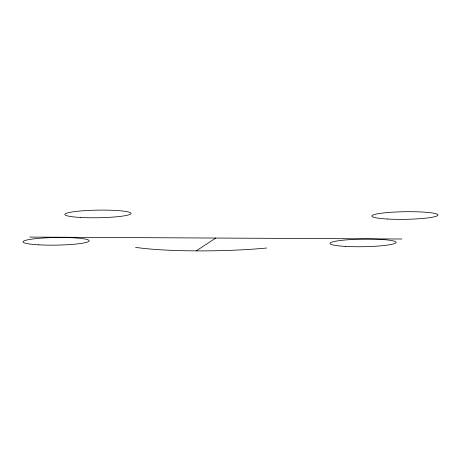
<?xml version="1.0" encoding="UTF-8"?>
<svg xmlns="http://www.w3.org/2000/svg" width="461" height="461" viewBox="0 0 461 461"><rect width="100%" height="100%" fill="white"/><g stroke="black" fill="none" stroke-linecap="round" stroke-linejoin="round"><path stroke-width="0.69" d="M196.19 250.888L215.806 238.049M29.769 237.081L401.836 239.011M266.585 248.03A94.153 10.822 -0.9 0 1 135.551 247.35M345.531 246.405A33.083 3.803 -0.9 0 0 396.126 242.532A33.083 3.803 -0.9 0 0 347.542 239.795A33.083 3.803 -0.9 0 0 345.531 246.405M38.574 244.82A33.083 3.803 -0.9 0 0 89.169 240.942A33.083 3.803 -0.9 0 0 40.585 238.204A33.083 3.803 -0.9 0 0 38.574 244.82M387.355 219.021A33.083 3.803 -0.9 0 0 437.95 215.149A33.083 3.803 -0.9 0 0 389.372 212.412A33.083 3.803 -0.9 0 0 387.355 219.021M80.398 217.436A33.083 3.803 -0.9 0 0 130.993 213.558A33.083 3.803 -0.9 0 0 82.415 210.821A33.083 3.803 -0.9 0 0 80.398 217.436"/></g></svg>
